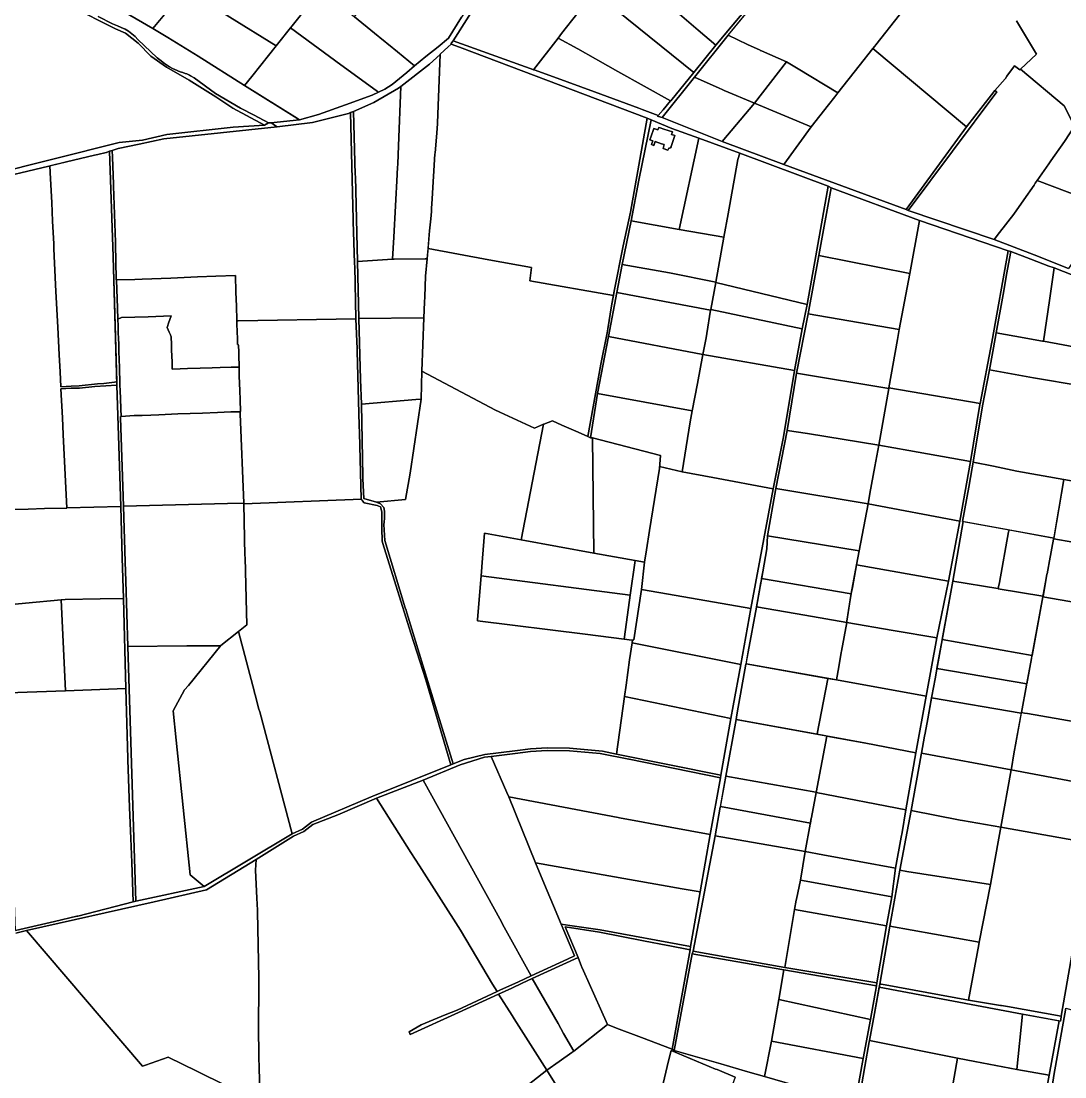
# Model space of a CAD drawing. Header units: metres. Extents: x 3 to 1005126, y 39 to 4383651.
# Drawn here: x 485917 to 487111, y 4371396 to 4372603 of the extents above; entities that cross this region are included whole.
import ezdxf

# ---------------------------------------------------------------- set-up
doc = ezdxf.new("R2010")
doc.units = ezdxf.units.M
doc.header["$MEASUREMENT"] = 0
doc.layers.add('TM_Llucmajor', color=7, linetype='Continuous')

msp = doc.modelspace()

# ---------------------------------------------------------------- linework, layer by layer
at = {"layer": 'TM_Llucmajor', "linetype": 'Continuous', "flags": 128}
for points in [[(486068, 4372594.2), (485972.7, 4372649.7), (486060.9, 4372754.1), (486130.1, 4372836.1), (486144.6, 4372854.9), (486191.4, 4372817.2), (486194, 4372815.1), (486228.3, 4372787.5), (486196.6, 4372748.1), (486191.9, 4372742.3), (486165.1, 4372709.9), (486147.9, 4372689.3), (486145.8, 4372686.8), (486125, 4372662.9), (486122.9, 4372660.3), (486068, 4372594.2)], [(486631.5, 4372711.6), (486637.4, 4372718.5), (486659.3, 4372701.1), (486752.5, 4372623.9), (486747.7, 4372617.9), (486711.9, 4372575), (486691.8, 4372592.2), (486651.7, 4372626.7), (486599.5, 4372671.6), (486628.8, 4372708.5), (486630.2, 4372710.2), (486631.5, 4372711.6)], [(486125, 4372662.9), (486145.8, 4372686.8), (486205.5, 4372648.1), (486222.2, 4372637.3), (486246.9, 4372621.4), (486227.4, 4372597), (486225.5, 4372594.7), (486209.2, 4372574.2), (486156.1, 4372607.2), (486147.8, 4372612.4), (486106, 4372639.9), (486122.9, 4372660.3), (486125, 4372662.9)], [(486432, 4372625.3), (486432.7, 4372624.6), (486431.4, 4372622.6), (486421.2, 4372607.2), (486406.1, 4372583.1), (486394.4, 4372573.3), (486380.4, 4372562), (486367.4, 4372551.6), (486347.7, 4372567.6), (486337.5, 4372575.9), (486336.2, 4372577), (486336.1, 4372577.1), (486333.3, 4372579.3), (486332, 4372580.4), (486321.6, 4372588.9), (486298.6, 4372607.5), (486314.6, 4372629.4), (486321.8, 4372639.1), (486356.6, 4372686.6), (486399.8, 4372651.5), (486401.6, 4372650), (486432, 4372625.3)], [(486651.6, 4372501.3), (486660.2, 4372511.5), (486660.6, 4372511.3), (486686.7, 4372543.7), (486711.9, 4372575), (486723.5, 4372588.9), (486747.7, 4372617.9), (486757.9, 4372630.5), (486792, 4372672.5), (486806.3, 4372689.5), (486809.7, 4372688.1), (486726.2, 4372586.8), (486726, 4372586.6), (486687.6, 4372538.4), (486650.8, 4372492.2), (486646.4, 4372493.5), (486645.4, 4372493.8), (486646, 4372494.5), (486651.6, 4372501.3)], [(486748.4, 4372576), (486726, 4372586.6), (486809.7, 4372688.1), (486832.7, 4372674.6), (486835, 4372673.3), (486865.5, 4372655.6), (486872.2, 4372651.7), (486925.9, 4372620.7), (486929.3, 4372618.8), (486922, 4372609.6), (486895, 4372575.5), (486893.9, 4372574), (486891.8, 4372571.4), (486876.1, 4372551.5), (486851.7, 4372520.6), (486806.2, 4372547.9), (486792.8, 4372555.9), (486764.1, 4372568.5), (486762.8, 4372569.1), (486762.6, 4372569.2), (486748.4, 4372576)], [(486686.7, 4372543.7), (486572.7, 4372636.1), (486599.5, 4372671.6), (486651.7, 4372626.7), (486691.8, 4372592.2), (486711.9, 4372575), (486686.7, 4372543.7)], [(486156.1, 4372607.2), (486209.2, 4372574.2), (486181.1, 4372539.1), (486173, 4372529), (486119.9, 4372562.3), (486085, 4372583.8), (486068, 4372594.2), (486106, 4372639.9), (486147.8, 4372612.4), (486156.1, 4372607.2)], [(486341.8, 4372530.2), (486333.3, 4372524.6), (486326.2, 4372521.3), (486325, 4372522.1), (486323.3, 4372523.4), (486283.2, 4372552.7), (486225.5, 4372594.7), (486227.4, 4372597), (486246.9, 4372621.4), (486260.4, 4372638.4), (486298.6, 4372607.5), (486321.6, 4372588.9), (486332, 4372580.4), (486333.3, 4372579.3), (486336.1, 4372577.1), (486336.2, 4372577), (486337.5, 4372575.9), (486347.7, 4372567.6), (486367.4, 4372551.6), (486358.6, 4372543.9), (486341.8, 4372530.2)], [(486660.2, 4372511.5), (486599.9, 4372545.1), (486577.2, 4372557.8), (486574.2, 4372559.5), (486554, 4372570.7), (486531.5, 4372583.2), (486535.6, 4372588.5), (486572.7, 4372636.1), (486686.7, 4372543.7), (486660.6, 4372511.3), (486660.2, 4372511.5)], [(486323.3, 4372523.4), (486325, 4372522.1), (486326.2, 4372521.3), (486318.8, 4372517.8), (486288.3, 4372507), (486257.3, 4372495.8), (486235.6, 4372489.8), (486233.4, 4372491.2), (486173, 4372529), (486181.1, 4372539.1), (486225.5, 4372594.7), (486283.2, 4372552.7), (486323.3, 4372523.4)], [(486499.4, 4372305.6), (486501.2, 4372320.7), (486452.2, 4372329.8), (486382.8, 4372342.5), (486384.6, 4372362.6), (486385.9, 4372376.6), (486386.6, 4372384.8), (486386.8, 4372388.5), (486387.5, 4372399.4), (486390.7, 4372450.7), (486390.8, 4372451.7), (486392.9, 4372475), (486393.8, 4372485.3), (486393.8, 4372486.2), (486396.5, 4372564.5), (486396.5, 4372564.8), (486405.9, 4372573.1), (486409.2, 4372576.2), (486418.6, 4372572.6), (486633.6, 4372491.5), (486614.5, 4372384.1), (486605.9, 4372345.7), (486595.9, 4372293.9), (486595, 4372288.9), (486499.4, 4372305.6)], [(486504.1, 4372546.8), (486503.5, 4372547), (486531.5, 4372583.2), (486531.5, 4372583.2), (486554, 4372570.7), (486574.2, 4372559.5), (486577.2, 4372557.8), (486599.9, 4372545.1), (486660.2, 4372511.5), (486651.6, 4372501.3), (486646, 4372494.5), (486627.6, 4372501.6), (486623.9, 4372503), (486602.2, 4372511.1), (486573.3, 4372521.6), (486542.1, 4372533.1), (486522.3, 4372540.2), (486504.1, 4372546.8)], [(486709.1, 4372528.8), (486687.6, 4372538.4), (486726, 4372586.6), (486748.4, 4372576), (486762.6, 4372569.2), (486762.8, 4372569.1), (486764.1, 4372568.5), (486792.8, 4372555.9), (486756.1, 4372508.8), (486721.6, 4372523.3), (486720, 4372524), (486715.2, 4372526.1), (486709.1, 4372528.8)], [(486342.3, 4372330.2), (486343.6, 4372355.7), (486347.5, 4372427.2), (486348, 4372436.1), (486348.1, 4372438.3), (486348.1, 4372439.3), (486348.9, 4372459.8), (486351.6, 4372527.8), (486384.5, 4372553.4), (486396.5, 4372564.5), (486393.8, 4372486.2), (486393.8, 4372485.3), (486392.9, 4372475), (486390.8, 4372451.7), (486390.7, 4372450.7), (486387.5, 4372399.4), (486386.8, 4372388.5), (486386.6, 4372384.8), (486385.9, 4372376.6), (486384.6, 4372362.6), (486381.8, 4372330.8), (486379.4, 4372330.8), (486344, 4372330.2), (486342.3, 4372330.2)], [(486929.7, 4372387.2), (486790, 4372438.7), (486821, 4372481.5), (486840.8, 4372506.7), (486848.2, 4372516.1), (486851.7, 4372520.6), (486876.1, 4372551.5), (486891.8, 4372571.4), (486998.7, 4372481.5), (486929.7, 4372387.2)], [(486821, 4372481.5), (486756.1, 4372508.8), (486792.8, 4372555.9), (486806.2, 4372547.9), (486851.7, 4372520.6), (486848.2, 4372516.1), (486840.8, 4372506.7), (486821, 4372481.5)], [(487030.3, 4372352.9), (486932, 4372385.9), (487033.5, 4372521.6), (487031.2, 4372523.4), (487042.9, 4372536.7), (487043.2, 4372537.1), (487045, 4372539.5), (487053.8, 4372551.4), (487059.9, 4372547), (487060.6, 4372547.6), (487110.4, 4372505.7), (487122.5, 4372482.6), (487110.7, 4372465.1), (487095.3, 4372442.9), (487093.8, 4372440.6), (487092.9, 4372439.3), (487079.6, 4372420.2), (487077.5, 4372417.2), (487076.1, 4372415.1), (487064.3, 4372398.3), (487052.9, 4372381.9), (487036.4, 4372360.7), (487030.3, 4372352.9)], [(486299.6, 4372427), (486297.4, 4372499.4), (486320.8, 4372509.4), (486349.1, 4372525.9), (486351.6, 4372527.8), (486348.9, 4372459.8), (486348.1, 4372439.3), (486348.1, 4372438.3), (486348, 4372436.1), (486347.5, 4372427.2), (486343.6, 4372355.7), (486342.3, 4372330.2), (486302, 4372327.8), (486299.7, 4372425), (486299.6, 4372427)], [(486719.1, 4372464.9), (486650.8, 4372492.2), (486687.6, 4372538.4), (486709.1, 4372528.8), (486715.2, 4372526.1), (486720, 4372524), (486721.6, 4372523.3), (486756.1, 4372508.8), (486719.1, 4372464.9)], [(486932, 4372385.9), (486929.7, 4372387.2), (486998.7, 4372481.5), (487027.5, 4372518.2), (487031.2, 4372523.4), (487033.5, 4372521.6), (486932, 4372385.9)], [(486790, 4372438.7), (486719.1, 4372464.9), (486756.1, 4372508.8), (486821, 4372481.5), (486790, 4372438.7)], [(486165.6, 4372259.8), (486164, 4372259.8), (486164, 4372260.7), (486163.5, 4372276.7), (486163, 4372292.5), (486162.4, 4372311.7), (486140.1, 4372310.9), (486119, 4372310.1), (486088.7, 4372308.8), (486055.9, 4372307.4), (486047.2, 4372307.1), (486026.4, 4372306.7), (486026.2, 4372306.7), (486026.1, 4372307.6), (486025.2, 4372347.6), (486025.2, 4372349.7), (486023, 4372413.9), (486022.9, 4372416.2), (486021.8, 4372447), (486021.6, 4372454.7), (486028.2, 4372456.9), (486052.4, 4372462), (486080.6, 4372467.8), (486210.1, 4372481.5), (486210.2, 4372481.5), (486250.7, 4372486.7), (486250.8, 4372486.7), (486291.7, 4372497), (486294.2, 4372498), (486297.2, 4372375.6), (486297.3, 4372373.4), (486298.8, 4372325.8), (486298.8, 4372324.6), (486298.9, 4372322.5), (486300.3, 4372262.3), (486165.6, 4372259.8)], [(486297.2, 4372375.6), (486294.2, 4372498), (486297.4, 4372499.4), (486299.6, 4372427), (486299.7, 4372425), (486302, 4372327.8), (486303.7, 4372262.5), (486305.5, 4372192.7), (486306.6, 4372164.5), (486308.2, 4372081.8), (486308.2, 4372079.4), (486309.2, 4372056.8), (486323.9, 4372052.4), (486328.6, 4372050.6), (486332.1, 4372046.5), (486333, 4372042.3), (486332.9, 4372034.3), (486332.6, 4372029.7), (486332.4, 4372027.1), (486333.2, 4372008.6), (486356.8, 4371931.9), (486357.6, 4371929.2), (486358.6, 4371926), (486391.1, 4371820.1), (486411.6, 4371753.5), (486408.8, 4371752.4), (486380.1, 4371849.5), (486363.3, 4371902.9), (486331.2, 4372005.3), (486330.4, 4372007.9), (486329.9, 4372022.8), (486330, 4372034.7), (486329.8, 4372041.6), (486328.4, 4372047.3), (486324.7, 4372048.6), (486309.9, 4372052), (486307.6, 4372054.3), (486306.5, 4372056), (486306.3, 4372056.5), (486304.3, 4372131.7), (486304, 4372140.1), (486301.7, 4372225.2), (486301.6, 4372227.7), (486300.3, 4372262.3), (486298.9, 4372322.5), (486298.8, 4372324.6), (486298.8, 4372325.8), (486297.3, 4372373.4), (486297.2, 4372375.6)], [(486568.7, 4372126.2), (486565.5, 4372127.5), (486580.6, 4372210.2), (486587.7, 4372246.3), (486588.3, 4372250.6), (486592.7, 4372277.1), (486595.9, 4372293.9), (486605.9, 4372345.7), (486614.5, 4372384.1), (486633.6, 4372491.5), (486638.1, 4372489.8), (486623.8, 4372420.7), (486615.1, 4372374.2), (486605, 4372324.4), (486598.6, 4372292.4), (486589.3, 4372242.1), (486576.6, 4372176.7), (486568.7, 4372126.2)], [(486669.9, 4372364.3), (486615.1, 4372374.2), (486623.8, 4372420.7), (486638.1, 4372489.8), (486661.6, 4372479.8), (486692.5, 4372468.7), (486669.9, 4372364.3)], [(486642.7, 4372464.8), (486641.1, 4372460.4), (486638.3, 4372461.4), (486639.8, 4372465.8), (486636.5, 4372467), (486637.5, 4372469.8), (486641, 4372479.9), (486645.8, 4372478.3), (486646.8, 4372481.1), (486648.5, 4372480.5), (486652.6, 4372479.1), (486662.3, 4372475.8), (486661.3, 4372472.9), (486665.1, 4372471.6), (486660.8, 4372459.2), (486660.8, 4372458.7), (486660.1, 4372457.7), (486658.9, 4372457.2), (486658.1, 4372457.3), (486657.2, 4372454.9), (486651.6, 4372456.8), (486653.1, 4372461.3), (486650, 4372462.3), (486642.7, 4372464.8)], [(486637.5, 4372469.8), (486636.5, 4372467), (486639.8, 4372465.8), (486638.3, 4372461.4), (486641.1, 4372460.4), (486642.7, 4372464.8), (486650, 4372462.3), (486653.1, 4372461.3), (486651.6, 4372456.8), (486657.2, 4372454.9), (486658.1, 4372457.3), (486658.9, 4372457.2), (486660.1, 4372457.7), (486660.8, 4372458.7), (486660.8, 4372459.2), (486665.1, 4372471.6), (486661.3, 4372472.9), (486662.3, 4372475.8), (486652.6, 4372479.1), (486648.5, 4372480.5), (486646.8, 4372481.1), (486645.8, 4372478.3), (486641, 4372479.9), (486637.5, 4372469.8)], [(487162.4, 4372389.1), (487079.6, 4372420.2), (487092.9, 4372439.3), (487093.8, 4372440.6), (487095.3, 4372442.9), (487110.7, 4372465.1), (487122.5, 4372482.6), (487122.8, 4372482), (487132.8, 4372465.9), (487217.6, 4372469.9), (487171.9, 4372403), (487162.4, 4372389.1)], [(486721.3, 4372355.5), (486669.9, 4372364.3), (486692.5, 4372468.7), (486739.3, 4372451.7), (486737.2, 4372444.2), (486726.1, 4372382.1), (486721.3, 4372355.5)], [(486031.1, 4372149), (486034.3, 4372047.9), (486036.2, 4371984.5), (486036.9, 4371962.1), (486039.2, 4371887.5), (486048.6, 4371596.3), (486045.6, 4371595.6), (486043.8, 4371640.5), (486042.8, 4371668.2), (486041.4, 4371703.6), (486039.2, 4371758.1), (486039.2, 4371759.6), (486037.1, 4371839.5), (486034.4, 4371942.6), (486033, 4371988.9), (486031.2, 4372047.8), (486026.7, 4372186.5), (486022.6, 4372333.1), (486022.6, 4372333.5), (486018.5, 4372453.7), (486021.6, 4372454.7), (486021.8, 4372447), (486022.9, 4372416.2), (486023, 4372413.9), (486025.2, 4372349.7), (486025.2, 4372347.6), (486026.1, 4372307.6), (486026.2, 4372306.7), (486026.4, 4372306.7), (486027.5, 4372274.2), (486027.9, 4372261.9), (486027.9, 4372261.6), (486028.2, 4372254.7), (486028.4, 4372246.7), (486028.7, 4372239.8), (486028.9, 4372233.1), (486029, 4372227.6), (486029.1, 4372226.5), (486029.5, 4372214), (486029.7, 4372208), (486030, 4372199.2), (486030.1, 4372195.1), (486030.4, 4372186.6), (486030.6, 4372179.7), (486031, 4372171), (486031.5, 4372159.4), (486031.7, 4372150.7), (486031.1, 4372150.7), (486031.1, 4372149)], [(485954.8, 4372342.2), (485954.7, 4372345.7), (485954.9, 4372348.1), (485953.3, 4372373.7), (485952.3, 4372395.2), (485950.9, 4372422.2), (485950.1, 4372437.2), (485969.2, 4372441.7), (486001.1, 4372449.2), (486005.1, 4372450.2), (486014.5, 4372452.4), (486014.8, 4372452.4), (486018.5, 4372453.7), (486022.6, 4372333.5), (486022.6, 4372333.1), (486026.6, 4372190.2), (486026.4, 4372190.2), (486025.7, 4372190.1), (486024.1, 4372189.9), (486012.1, 4372188.4), (486004.5, 4372187.7), (485983.8, 4372185.4), (485974.6, 4372185.3), (485962.7, 4372184.5), (485961.8, 4372201.4), (485960.7, 4372221), (485959.2, 4372252.7), (485957.1, 4372293.3), (485955.6, 4372325.9), (485954.8, 4372342.2)], [(486816.5, 4372278.4), (486712, 4372303.6), (486712.1, 4372304.2), (486721.3, 4372355.5), (486726.1, 4372382.1), (486737.2, 4372444.2), (486739.3, 4372451.7), (486840.5, 4372413.8), (486826.6, 4372334.1), (486816.5, 4372278.4)], [(487076.2, 4372335.3), (487030.3, 4372352.9), (487036.4, 4372360.7), (487052.9, 4372381.9), (487064.3, 4372398.3), (487076.1, 4372415.1), (487077.5, 4372417.2), (487079.6, 4372420.2), (487162.4, 4372389.1), (487159.2, 4372384.5), (487115.3, 4372319.9), (487076.2, 4372335.3)], [(486711.1, 4371671), (486686, 4371539.2), (486684.8, 4371536.3), (486664.3, 4371425.8), (486662.1, 4371427.3), (486682.5, 4371540.9), (486682.9, 4371544.7), (486686.3, 4371563.9), (486694, 4371606.9), (486705.7, 4371672.6), (486717.2, 4371737.6), (486717.7, 4371740.5), (486729.2, 4371805.3), (486731.9, 4371819.8), (486740.5, 4371867.1), (486752.2, 4371930.9), (486777.6, 4372067.8), (486789.4, 4372127.1), (486802.1, 4372203.1), (486810.9, 4372250.8), (486816.5, 4372278.4), (486826.6, 4372334.1), (486840.5, 4372413.8), (486843.8, 4372412), (486829.8, 4372334.4), (486817.6, 4372268), (486804.4, 4372200.2), (486793.8, 4372134.6), (486780.7, 4372068.3), (486771.2, 4372014.2), (486770.4, 4371999.1), (486764.1, 4371964.3), (486762.6, 4371956.1), (486758.4, 4371932.7), (486749.1, 4371881.5), (486746.5, 4371867.3), (486736.5, 4371811.9), (486735.6, 4371806.9), (486735.1, 4371804.1), (486723.4, 4371739.5), (486717, 4371703.8), (486711.1, 4371671)], [(486934, 4372314), (486829.8, 4372334.4), (486843.8, 4372412), (486944.9, 4372374.6), (486934, 4372314)], [(486659.2, 4372314.6), (486605, 4372324.4), (486615.1, 4372374.2), (486669.9, 4372364.3), (486721.3, 4372355.5), (486712.1, 4372304.2), (486659.2, 4372314.6)], [(487014.3, 4372165.2), (486910.1, 4372183.4), (486919.9, 4372238.7), (486921.8, 4372249.9), (486934, 4372314), (486944.9, 4372374.6), (487046.4, 4372340.1), (487027.8, 4372235.6), (487014.3, 4372165.2)], [(486595, 4372288.9), (486592.7, 4372277.1), (486588.3, 4372250.6), (486587.7, 4372246.3), (486580.6, 4372210.2), (486565.5, 4372127.5), (486554.4, 4372132.5), (486535.9, 4372140.7), (486525.3, 4372145.4), (486515.4, 4372141.8), (486515, 4372141.6), (486504.4, 4372137.1), (486464.9, 4372155.3), (486464.1, 4372155.7), (486459.9, 4372157.9), (486375.6, 4372202.2), (486378.1, 4372263.5), (486378.8, 4372281.1), (486379, 4372287.4), (486379.9, 4372310.9), (486381.8, 4372330.8), (486382.8, 4372342.5), (486452.2, 4372329.8), (486501.2, 4372320.7), (486499.4, 4372305.6), (486595, 4372288.9)], [(486921.8, 4372249.9), (486817.6, 4372268), (486829.8, 4372334.4), (486934, 4372314), (486921.8, 4372249.9)], [(487053.9, 4372242.5), (487032.9, 4372246.3), (487040.9, 4372290), (487044.6, 4372312.3), (487044.7, 4372312.9), (487049.3, 4372339.3), (487072.5, 4372330.4), (487092.8, 4372322.5), (487097.8, 4372320.8), (487099.1, 4372320.3), (487093.9, 4372283.2), (487086.7, 4372236.5), (487085.6, 4372236.7), (487053.9, 4372242.5)], [(486303.7, 4372262.5), (486302, 4372327.8), (486342.3, 4372330.2), (486344, 4372330.2), (486379.4, 4372330.8), (486381.8, 4372330.8), (486379.9, 4372310.9), (486379, 4372287.4), (486378.8, 4372281.1), (486378.1, 4372263.5), (486303.7, 4372262.5)], [(486706.1, 4372272.2), (486598.6, 4372292.4), (486605, 4372324.4), (486659.2, 4372314.6), (486712.1, 4372304.2), (486712, 4372303.6), (486706.3, 4372272.9), (486706.1, 4372272.2)], [(486165.8, 4372232.1), (486166.2, 4372224), (486166.3, 4372217.5), (486166.6, 4372210.2), (486166.7, 4372207.2), (486166, 4372207.1), (486157.5, 4372206.9), (486145.1, 4372206.5), (486136, 4372206.2), (486122.2, 4372205.7), (486107.8, 4372205.3), (486099.1, 4372204.9), (486090.2, 4372204.7), (486089.9, 4372213.1), (486089.5, 4372226.3), (486089.3, 4372231.5), (486089.2, 4372234.1), (486089, 4372240.3), (486088.9, 4372241.9), (486088.7, 4372242.4), (486088.1, 4372244), (486086.8, 4372246.9), (486084.2, 4372252.2), (486084.7, 4372253.5), (486086, 4372257.4), (486088.9, 4372265.6), (486062.8, 4372264.6), (486047.5, 4372264), (486032.1, 4372263.6), (486027.9, 4372261.9), (486027.5, 4372274.2), (486026.4, 4372306.7), (486047.2, 4372307.1), (486055.9, 4372307.4), (486088.7, 4372308.8), (486119, 4372310.1), (486140.1, 4372310.9), (486162.4, 4372311.7), (486163, 4372292.5), (486163.5, 4372276.7), (486164, 4372260.7), (486164.1, 4372255.8), (486164.4, 4372247.9), (486164.7, 4372239.1), (486164.8, 4372232.7), (486165.7, 4372232.8), (486165.8, 4372232.1)], [(487138, 4372227.2), (487086.7, 4372236.5), (487093.9, 4372283.2), (487099.1, 4372320.3), (487150.6, 4372300.3), (487148.5, 4372287.7), (487146, 4372274.1), (487138, 4372227.2)], [(486810.9, 4372250.8), (486706.3, 4372272.9), (486712, 4372303.6), (486816.5, 4372278.4), (486810.9, 4372250.8)], [(486697.2, 4372221.3), (486589.3, 4372242.1), (486598.6, 4372292.4), (486706.1, 4372272.2), (486701.6, 4372245.4), (486700.8, 4372240.3), (486697.2, 4372221.3)], [(486166, 4372207.1), (486166.7, 4372207.2), (486166.9, 4372197.1), (486167.2, 4372188.2), (486167.5, 4372180.3), (486167.8, 4372169.4), (486168.2, 4372156.2), (486167.9, 4372156.1), (486167.1, 4372156), (486157.1, 4372155.8), (486141.8, 4372155.2), (486124.8, 4372154.5), (486096.5, 4372153.4), (486075, 4372152.5), (486065.7, 4372152.1), (486055.6, 4372151.7), (486046.7, 4372151.5), (486031.7, 4372150.7), (486031.5, 4372159.4), (486031, 4372171), (486030.6, 4372179.7), (486030.4, 4372186.6), (486030.1, 4372195.1), (486030, 4372199.2), (486029.7, 4372208), (486029.5, 4372214), (486029.1, 4372226.5), (486029, 4372227.6), (486028.9, 4372233.1), (486028.7, 4372239.8), (486028.4, 4372246.7), (486028.2, 4372254.7), (486027.9, 4372261.6), (486027.9, 4372261.9), (486032.1, 4372263.6), (486047.5, 4372264), (486062.8, 4372264.6), (486088.9, 4372265.6), (486086, 4372257.4), (486084.7, 4372253.5), (486084.2, 4372252.2), (486086.8, 4372246.9), (486088.1, 4372244), (486088.7, 4372242.4), (486088.9, 4372241.9), (486089, 4372240.3), (486089.2, 4372234.1), (486089.3, 4372231.5), (486089.5, 4372226.3), (486089.9, 4372213.1), (486090.2, 4372204.7), (486099.1, 4372204.9), (486107.8, 4372205.3), (486122.2, 4372205.7), (486136, 4372206.2), (486145.1, 4372206.5), (486157.5, 4372206.9), (486166, 4372207.1)], [(486165.8, 4372232.1), (486165.7, 4372232.8), (486164.8, 4372232.7), (486164.7, 4372239.1), (486164.4, 4372247.9), (486164.1, 4372255.8), (486164, 4372259.8), (486165.6, 4372259.8), (486300.3, 4372262.3), (486301.6, 4372227.7), (486301.7, 4372225.2), (486304, 4372140.1), (486304.3, 4372131.7), (486306.3, 4372056.5), (486306.5, 4372056), (486172.1, 4372050.7), (486172.1, 4372051.4), (486168, 4372153.4), (486167.9, 4372156.1), (486168.2, 4372156.2), (486167.8, 4372169.4), (486167.5, 4372180.3), (486167.2, 4372188.2), (486166.9, 4372197.1), (486166.7, 4372207.2), (486166.6, 4372210.2), (486166.3, 4372217.5), (486166.2, 4372224), (486165.8, 4372232.1)], [(486305.5, 4372192.7), (486303.7, 4372262.5), (486378.1, 4372263.5), (486375.6, 4372202.2), (486375.1, 4372170.3), (486368.8, 4372169.8), (486306.6, 4372164.5), (486305.5, 4372192.7)], [(486802.1, 4372203.1), (486697.2, 4372221.3), (486700.8, 4372240.3), (486701.6, 4372245.4), (486706.1, 4372272.2), (486706.3, 4372272.9), (486810.9, 4372250.8), (486802.1, 4372203.1)], [(486910, 4372182.6), (486804.4, 4372200.2), (486817.6, 4372268), (486921.8, 4372249.9), (486919.9, 4372238.7), (486910.1, 4372183.4), (486910, 4372182.6)], [(486685.1, 4372157), (486576.6, 4372176.7), (486589.3, 4372242.1), (486697.2, 4372221.3), (486691, 4372188.3), (486685.1, 4372157)], [(487075.6, 4372194.8), (487025.2, 4372203.7), (487029.8, 4372228.9), (487032.9, 4372246.3), (487053.9, 4372242.5), (487085.6, 4372236.7), (487086.7, 4372236.5), (487138, 4372227.2), (487134.9, 4372209.7), (487130.1, 4372185.6), (487075.6, 4372194.8)], [(486708.7, 4372080.8), (486673.4, 4372087.4), (486682.8, 4372144.4), (486685.1, 4372157), (486691, 4372188.3), (486697.2, 4372221.3), (486802.1, 4372203.1), (486789.4, 4372127.1), (486777.6, 4372067.8), (486708.7, 4372080.8)], [(486615.9, 4371894.9), (486616.7, 4371894.9), (486616.3, 4371892.2), (486616.2, 4371891.6), (486613.3, 4371872.3), (486609.3, 4371843.4), (486607.5, 4371830.3), (486598.3, 4371764.6), (486582.2, 4371768), (486544.6, 4371771.3), (486519, 4371771.8), (486499.9, 4371770.6), (486482, 4371768.3), (486447.6, 4371764), (486424, 4371758.3), (486411.6, 4371753.5), (486391.1, 4371820.1), (486358.6, 4371926), (486357.6, 4371929.2), (486356.8, 4371931.9), (486333.2, 4372008.6), (486332.4, 4372027.1), (486332.6, 4372029.7), (486332.9, 4372034.3), (486333, 4372042.3), (486332.1, 4372046.5), (486328.6, 4372050.6), (486323.9, 4372052.4), (486357.1, 4372055.6), (486362.5, 4372085.8), (486375.1, 4372170.3), (486375.6, 4372202.2), (486459.9, 4372157.9), (486464.1, 4372155.7), (486464.9, 4372155.3), (486504.4, 4372137.1), (486515, 4372141.6), (486489.2, 4372009.4), (486447.5, 4372017.2), (486445.2, 4371988.5), (486443.5, 4371968.2), (486439.5, 4371918.6), (486439.4, 4371917), (486562.6, 4371901.5), (486607, 4371896), (486615.9, 4371894.9)], [(487017, 4372162.7), (487025.2, 4372203.7), (487075.6, 4372194.8), (487130.1, 4372185.6), (487123.7, 4372145.5), (487159.1, 4372138.4), (487226.6, 4372124.9), (487227.4, 4372124.7), (487226.5, 4372120), (487215.5, 4372059.6), (487181.4, 4372065.7), (487148.6, 4372071.5), (487110.3, 4372078.3), (487056.4, 4372088.2), (487035.1, 4372092.6), (487029.6, 4372093.7), (487006.5, 4372098.3), (487017, 4372162.7)], [(486816.8, 4372130.9), (486793.8, 4372134.6), (486804.4, 4372200.2), (486910, 4372182.6), (486898.5, 4372117.9), (486816.8, 4372130.9)], [(485969.7, 4372046.2), (485967.8, 4372083.9), (485965.5, 4372130), (485964.5, 4372149.1), (485962.8, 4372182.1), (485974.7, 4372182.9), (485984, 4372183), (486001.8, 4372185), (486026.7, 4372186.5), (486031.2, 4372047.8), (485969.7, 4372046.2)], [(486932.8, 4372111.7), (486898.5, 4372117.9), (486910, 4372182.6), (486910.1, 4372183.4), (487014.3, 4372165.2), (487014.1, 4372164.2), (487003.4, 4372098.9), (486932.8, 4372111.7)], [(486308.2, 4372081.8), (486306.6, 4372164.5), (486368.8, 4372169.8), (486375.1, 4372170.3), (486362.5, 4372085.8), (486357.1, 4372055.6), (486323.9, 4372052.4), (486309.2, 4372056.8), (486308.2, 4372079.4), (486308.2, 4372081.8)], [(486570.8, 4372126.1), (486568.7, 4372126.2), (486576.6, 4372176.7), (486685.1, 4372157), (486682.8, 4372144.4), (486673.4, 4372087.4), (486647.7, 4372093.2), (486647.4, 4372091.1), (486648.9, 4372106), (486570.8, 4372126.1)], [(486168, 4372153.4), (486172.1, 4372051.4), (486153.3, 4372050.9), (486034.3, 4372047.9), (486031.1, 4372149), (486031.1, 4372150.7), (486031.7, 4372150.7), (486046.7, 4372151.5), (486055.6, 4372151.7), (486065.7, 4372152.1), (486075, 4372152.5), (486096.5, 4372153.4), (486124.8, 4372154.5), (486141.8, 4372155.2), (486157.1, 4372155.8), (486167.1, 4372156), (486167.9, 4372156.1), (486168, 4372153.4)], [(486572.4, 4371994.4), (486489.2, 4372009.4), (486515, 4372141.6), (486515.4, 4372141.8), (486525.3, 4372145.4), (486535.9, 4372140.7), (486554.4, 4372132.5), (486565.5, 4372127.5), (486568.7, 4372126.2), (486570.8, 4372126.1), (486572.4, 4371994.4)], [(486886.1, 4372050.7), (486780.7, 4372068.3), (486793.8, 4372134.6), (486816.8, 4372130.9), (486898.5, 4372117.9), (486893.9, 4372093.2), (486888.2, 4372062.5), (486886.1, 4372050.7)], [(486570.8, 4372126.1), (486648.9, 4372106), (486647.4, 4372091.1), (486636.1, 4372020.2), (486632.6, 4371998), (486630.4, 4371984), (486619.9, 4371985.9), (486572.4, 4371994.4), (486570.8, 4372126.1)], [(486991.3, 4372031), (486886.1, 4372050.7), (486888.2, 4372062.5), (486893.9, 4372093.2), (486898.5, 4372117.9), (486932.8, 4372111.7), (487003.4, 4372098.9), (486991.3, 4372031)], [(486630.4, 4371984), (486632.6, 4371998), (486636.1, 4372020.2), (486647.4, 4372091.1), (486647.7, 4372093.2), (486673.4, 4372087.4), (486708.7, 4372080.8), (486777.6, 4372067.8), (486752.2, 4371930.9), (486666.5, 4371945.9), (486627, 4371952.7), (486630.4, 4371984)], [(487098.7, 4372011.6), (486994.2, 4372030.5), (487001.4, 4372069.8), (487001.5, 4372069.9), (487005.4, 4372092), (487006.5, 4372098.3), (487029.6, 4372093.7), (487035.1, 4372092.6), (487056.4, 4372088.2), (487110.3, 4372078.3), (487098.7, 4372011.6)], [(487142.1, 4372003.1), (487098.6, 4372010.8), (487110.3, 4372078.3), (487148.6, 4372071.5), (487181.4, 4372065.7), (487215.5, 4372059.6), (487214.4, 4372053.1), (487203.9, 4371992.1), (487142.1, 4372003.1)], [(486876, 4371996.9), (486771.2, 4372014.2), (486780.7, 4372068.3), (486886.1, 4372050.7), (486876, 4371996.9)], [(485969.7, 4372046.2), (486031.2, 4372047.8), (486033, 4371988.9), (486034.4, 4371942.6), (486007.9, 4371942.1), (485967.8, 4371941.3), (485963.1, 4371940.9), (485922.3, 4371937), (485898.6, 4371934.8), (485897.9, 4371952.5), (485895, 4372040.7), (485894.9, 4372044.4), (485896, 4372044.4), (485896, 4372044.1), (485925.4, 4372044.6), (485944.1, 4372045.2), (485969.7, 4372045.9), (485969.7, 4372046.2)], [(486036.2, 4371984.5), (486034.3, 4372047.9), (486153.3, 4372050.9), (486172.1, 4372051.4), (486172.1, 4372050.7), (486173.4, 4371991.7), (486173.5, 4371989.5), (486175.1, 4371926.8), (486175.5, 4371912.9), (486175.5, 4371912.5), (486165.8, 4371904.8), (486145.7, 4371888.8), (486145.3, 4371888.5), (486111.6, 4371888.2), (486107, 4371888.2), (486039.2, 4371887.5), (486036.9, 4371962.1), (486036.2, 4371984.5)], [(486184.2, 4371835.3), (486165.8, 4371904.8), (486175.5, 4371912.5), (486175.5, 4371912.9), (486175.1, 4371926.8), (486173.5, 4371989.5), (486173.4, 4371991.7), (486172.1, 4372050.7), (486306.5, 4372056), (486307.6, 4372054.3), (486309.9, 4372052), (486324.7, 4372048.6), (486328.4, 4372047.3), (486329.8, 4372041.6), (486330, 4372034.7), (486329.9, 4372022.8), (486330.4, 4372007.9), (486331.2, 4372005.3), (486363.3, 4371902.9), (486380.1, 4371849.5), (486408.8, 4371752.4), (486319.5, 4371716.4), (486317.7, 4371715.7), (486249.5, 4371686.7), (486239.1, 4371678.7), (486227.3, 4371673.3), (486190.2, 4371812.9), (486189.4, 4371815.8), (486185, 4371832.4), (486184.4, 4371834.6), (486184.2, 4371835.3)], [(486978, 4371962.4), (486873, 4371980.9), (486876, 4371996.9), (486886.1, 4372050.7), (486991.3, 4372031), (486978, 4371962.4)], [(486994.9, 4372030.4), (487047.4, 4372020.9), (487047.1, 4372019.3), (487046.8, 4372018.6), (487036.4, 4371960.6), (487035.4, 4371955.6), (487035, 4371953.6), (487034.5, 4371953.7), (486983, 4371962.4), (486994.9, 4372030.4)], [(487086.2, 4371945.2), (487035, 4371953.6), (487035.4, 4371955.6), (487036.4, 4371960.6), (487046.8, 4372018.6), (487047.1, 4372019.3), (487047.4, 4372020.9), (487098.7, 4372011.6), (487098.6, 4372010.8), (487098.4, 4372010.1), (487093.7, 4371985.5), (487091.7, 4371974.7), (487090.9, 4371970.5), (487090.8, 4371970.2), (487089.9, 4371965.3), (487086.4, 4371945.2), (487086.2, 4371945.2)], [(486614.1, 4371946.2), (486443.5, 4371968.2), (486445.2, 4371988.5), (486447.5, 4372017.2), (486489.2, 4372009.4), (486572.4, 4371994.4), (486619.9, 4371985.9), (486614.1, 4371946.2)], [(486765.7, 4371972.8), (486770.4, 4371999.1), (486771.2, 4372014.2), (486876, 4371996.9), (486873, 4371980.9), (486868.2, 4371954.9), (486866.9, 4371948.2), (486866.8, 4371947.6), (486764.3, 4371965.3), (486765.7, 4371972.8)], [(487089.9, 4371965.3), (487090.8, 4371970.2), (487090.9, 4371970.5), (487091.7, 4371974.7), (487093.7, 4371985.5), (487098.4, 4372010.1), (487098.6, 4372010.8), (487142.1, 4372003.1), (487203.9, 4371992.1), (487191.7, 4371926.5), (487137.7, 4371935.2), (487136.7, 4371935.4), (487086.2, 4371944.5), (487089.9, 4371965.3)], [(486615.9, 4371894.9), (486607, 4371896), (486610.8, 4371923.6), (486614.1, 4371946.2), (486619.9, 4371985.9), (486630.4, 4371984), (486627, 4371952.7), (486618.3, 4371895), (486616.7, 4371894.9), (486615.9, 4371894.9)], [(486964.7, 4371897.4), (486914.9, 4371906), (486861.8, 4371915.1), (486862, 4371916.4), (486866.9, 4371948.2), (486873, 4371980.9), (486978, 4371962.4), (486964.7, 4371897.4)], [(486607, 4371896), (486562.6, 4371901.5), (486439.4, 4371917), (486439.5, 4371918.6), (486443.5, 4371968.2), (486614.1, 4371946.2), (486610.8, 4371923.6), (486607, 4371896)], [(486763.1, 4371958.8), (486764.1, 4371964.3), (486764.3, 4371965.3), (486866.8, 4371947.6), (486865.1, 4371936.3), (486862, 4371916.4), (486861.8, 4371915.1), (486814, 4371923.3), (486758.4, 4371932.8), (486762.6, 4371956.1), (486763.1, 4371958.8)], [(487086.2, 4371945.2), (487086.4, 4371945.2), (487086.2, 4371944.5), (487073.8, 4371877.4), (486971, 4371895.5), (486983, 4371962.4), (487034.5, 4371953.7), (487035, 4371953.6), (487086.2, 4371945.2)], [(486627, 4371952.7), (486666.5, 4371945.9), (486752.2, 4371930.9), (486740.5, 4371867.1), (486616.2, 4371891.6), (486616.3, 4371892.2), (486616.7, 4371894.9), (486618.3, 4371895), (486627, 4371952.7)], [(485900.8, 4371868.3), (485898.6, 4371934.8), (485922.3, 4371937), (485963.1, 4371940.9), (485968, 4371837), (485902.4, 4371834.5), (485902.2, 4371834.5), (485902.1, 4371837.8), (485902.1, 4371838.3), (485900.8, 4371868.3)], [(485968, 4371837), (485963.1, 4371940.9), (485967.8, 4371941.3), (486007.9, 4371942.1), (486034.4, 4371942.6), (486037.1, 4371839.5), (485968, 4371837)], [(487073.1, 4371873.8), (487086.2, 4371944.5), (487136.7, 4371935.4), (487137.7, 4371935.2), (487191.7, 4371926.5), (487178.3, 4371856.1), (487172.2, 4371823.9), (487172.2, 4371823.8), (487166.2, 4371793.4), (487148.4, 4371796.6), (487124, 4371801.1), (487123.2, 4371801.3), (487068.6, 4371810.9), (487065.1, 4371811.5), (487061.6, 4371812.1), (487067.4, 4371843.2), (487073.1, 4371873.8)], [(486758.4, 4371932.7), (486758.4, 4371932.8), (486814, 4371923.3), (486861.8, 4371915.1), (486855.8, 4371882.4), (486855.5, 4371880.7), (486852.7, 4371864.5), (486850.1, 4371849.3), (486746.6, 4371867.8), (486749.1, 4371881.5), (486758.4, 4371932.7)], [(486952.8, 4371830.9), (486850.1, 4371849.3), (486852.7, 4371864.5), (486855.5, 4371880.7), (486855.8, 4371882.4), (486861.8, 4371915.1), (486914.9, 4371906), (486964.7, 4371897.4), (486952.8, 4371830.9)], [(486094.7, 4371780.3), (486091.3, 4371814.1), (486104.3, 4371838.1), (486108.8, 4371842.8), (486145.7, 4371888.8), (486165.8, 4371904.8), (486184.2, 4371835.3), (486184.4, 4371834.6), (486185, 4371832.4), (486189.4, 4371815.8), (486190.2, 4371812.9), (486227.3, 4371673.3), (486126.7, 4371613.3), (486110.5, 4371626.6), (486094.7, 4371780.3)], [(486048.6, 4371596.3), (486039.2, 4371887.5), (486107, 4371888.2), (486111.6, 4371888.2), (486145.3, 4371888.5), (486145.7, 4371888.8), (486108.8, 4371842.8), (486104.3, 4371838.1), (486091.3, 4371814.1), (486094.7, 4371780.3), (486110.5, 4371626.6), (486126.7, 4371613.3), (486048.6, 4371596.3)], [(486729.2, 4371805.3), (486607.5, 4371830.3), (486609.3, 4371843.4), (486613.3, 4371872.3), (486616.2, 4371891.6), (486740.5, 4371867.1), (486731.9, 4371819.8), (486729.2, 4371805.3)], [(486970.9, 4371895), (486970.9, 4371895.3), (486971, 4371895.5), (487073.8, 4371877.4), (487073.7, 4371876.9), (487073.1, 4371873.8), (487067.7, 4371844.9), (486965, 4371862.3), (486970.9, 4371895)], [(486840.1, 4371850.7), (486828, 4371787.7), (486827.9, 4371787.2), (486735.1, 4371804.1), (486735.6, 4371806.9), (486736.5, 4371811.9), (486746.5, 4371867.3), (486746.6, 4371867.8), (486840.2, 4371851.1), (486840.1, 4371850.7)], [(487061.5, 4371811.3), (486958.8, 4371828.7), (486959.2, 4371830.7), (486962.8, 4371850.5), (486964.8, 4371861.5), (486965, 4371862.3), (487067.7, 4371844.9), (487067.6, 4371844.2), (487067.4, 4371843.2), (487061.6, 4371812.1), (487061.5, 4371811.3)], [(485904.7, 4371754.1), (485902.4, 4371834.5), (485968, 4371837), (486037.1, 4371839.5), (486039.2, 4371759.6), (486039.2, 4371758.1), (486041.4, 4371703.6), (486042.8, 4371668.2), (486043.8, 4371640.5), (486045.6, 4371595.6), (485982, 4371579.4), (485981, 4371579.1), (485955.5, 4371573.1), (485910.9, 4371562.7), (485909.3, 4371605.7), (485909, 4371614.2), (485908, 4371642.8), (485907.9, 4371643.2), (485907.8, 4371649.4), (485905.4, 4371729.7), (485904.7, 4371754.1)], [(486941, 4371766), (486883.7, 4371777.1), (486838, 4371785.4), (486827.9, 4371787.2), (486828, 4371787.7), (486840.1, 4371850.7), (486840.2, 4371851.1), (486850.1, 4371849.3), (486952.8, 4371830.9), (486941, 4371766)], [(486717.7, 4371740.5), (486598.3, 4371764.6), (486607.5, 4371830.3), (486729.2, 4371805.3), (486717.7, 4371740.5)], [(487061.5, 4371811.3), (487055.9, 4371781.5), (487055.6, 4371779.5), (487053.1, 4371764.9), (487050.1, 4371748.1), (487049.8, 4371746.5), (486947.3, 4371765.8), (486950.8, 4371784.9), (486951.4, 4371788.5), (486954.4, 4371804.7), (486958.8, 4371828.7), (487061.5, 4371811.3)], [(486838, 4371785.4), (486838.9, 4371785.2), (486826.8, 4371720.8), (486826.5, 4371720.9), (486723.4, 4371739.5), (486735.1, 4371804.1), (486838, 4371785.4)], [(487050.1, 4371748.1), (487053.1, 4371764.9), (487055.6, 4371779.5), (487055.9, 4371781.5), (487061.6, 4371812.1), (487065.1, 4371811.5), (487068.6, 4371810.9), (487123.2, 4371801.3), (487124, 4371801.1), (487148.4, 4371796.6), (487166.2, 4371793.4), (487160.5, 4371758.3), (487159.4, 4371751.8), (487155.6, 4371728.4), (487155.5, 4371727.7), (487155.3, 4371726.7), (487049.8, 4371746.5), (487050.1, 4371748.1)], [(486838.9, 4371785.2), (486883.7, 4371777.1), (486941, 4371766), (486929.3, 4371700.8), (486826.8, 4371720.8), (486838.9, 4371785.2)], [(486473, 4371720.7), (486455.1, 4371761.7), (486482.5, 4371765.3), (486500.1, 4371767.6), (486519.1, 4371768.8), (486544.5, 4371768.3), (486579.8, 4371765.2), (486581.7, 4371765), (486612.5, 4371758.6), (486612.8, 4371758.6), (486717.2, 4371737.6), (486705.7, 4371672.6), (486636.9, 4371685.3), (486628.9, 4371686.8), (486601.7, 4371691.8), (486600.2, 4371692.1), (486475.3, 4371715.7), (486473, 4371720.7)], [(486466.7, 4371572.7), (486377.2, 4371734.8), (486419.6, 4371752.4), (486447.3, 4371761), (486455.1, 4371761.7), (486473, 4371720.7), (486475.3, 4371715.7), (486505.7, 4371640.4), (486516.1, 4371615.5), (486529.2, 4371583.7), (486530, 4371581.9), (486534.9, 4371570.3), (486550.4, 4371533.8), (486542.5, 4371530.2), (486500.6, 4371510.9), (486470, 4371566.5), (486467.3, 4371571.5), (486466.7, 4371572.7)], [(486946.9, 4371763.6), (486947.3, 4371765.8), (487049.8, 4371746.5), (487038.1, 4371681), (486994.3, 4371688.7), (486991.4, 4371689.2), (486935.4, 4371700), (486946.9, 4371763.6)], [(487155.3, 4371726.7), (487150.3, 4371702.8), (487148.8, 4371695.7), (487142.9, 4371662.5), (487038.1, 4371681), (487049.8, 4371746.5), (487155.3, 4371726.7)], [(486363.3, 4371652.2), (486323.9, 4371714.1), (486377.2, 4371734.8), (486466.7, 4371572.7), (486467.3, 4371571.5), (486470, 4371566.5), (486500.6, 4371510.9), (486486.4, 4371504.3), (486464.9, 4371494.5), (486461.7, 4371493), (486456.7, 4371501.5), (486420, 4371563.1), (486373.2, 4371636.7), (486363.3, 4371652.2)], [(486826.5, 4371720.9), (486826.8, 4371720.8), (486821.4, 4371691.9), (486821.2, 4371690.9), (486820.3, 4371685.4), (486717.2, 4371704.7), (486723.4, 4371739.5), (486826.5, 4371720.9)], [(486826.8, 4371720.8), (486929.3, 4371700.8), (486925.1, 4371674.8), (486924.2, 4371669.7), (486917.6, 4371634.1), (486834.6, 4371649.2), (486814.2, 4371653.1), (486820.1, 4371684.4), (486821.2, 4371690.9), (486821.4, 4371691.9), (486826.8, 4371720.8)], [(486475.3, 4371715.7), (486600.2, 4371692.1), (486601.7, 4371691.8), (486628.9, 4371686.8), (486636.9, 4371685.3), (486705.7, 4371672.6), (486694, 4371606.9), (486673.6, 4371610.5), (486505.7, 4371640.4), (486475.3, 4371715.7)], [(486717, 4371703.8), (486717.2, 4371704.7), (486820.3, 4371685.4), (486820.1, 4371684.4), (486814.2, 4371653.1), (486711.1, 4371671), (486717, 4371703.8)], [(486930.5, 4371630.5), (486922.5, 4371631.8), (486929.4, 4371668), (486935.4, 4371700), (486991.4, 4371689.2), (486994.3, 4371688.7), (487038.1, 4371681), (487029.2, 4371632.5), (487026.1, 4371615.3), (486930.5, 4371630.5)], [(486711.1, 4371671), (486814.2, 4371653.1), (486808.9, 4371620.3), (486804.2, 4371598.8), (486804, 4371597.7), (486801.9, 4371586.8), (486791.1, 4371520.6), (486726.6, 4371532), (486686, 4371539.2), (486711.1, 4371671)], [(487037.8, 4371477.3), (487001.2, 4371483.4), (487012.9, 4371547), (487013.4, 4371549.6), (487026.1, 4371615.3), (487029.2, 4371632.5), (487038.1, 4371681), (487142.9, 4371662.5), (487125.1, 4371568.5), (487124.9, 4371567.5), (487107, 4371465), (487045.5, 4371475.9), (487038.9, 4371477.1), (487037.8, 4371477.3)], [(486913.2, 4371601.4), (486848.9, 4371613), (486808.9, 4371620.3), (486814.2, 4371653.1), (486834.6, 4371649.2), (486917.6, 4371634.1), (486913.2, 4371601.4)], [(486505.7, 4371640.4), (486673.6, 4371610.5), (486694, 4371606.9), (486686.3, 4371563.9), (486682.9, 4371544.7), (486579.7, 4371563.5), (486545.1, 4371568.7), (486534.9, 4371570.3), (486530, 4371581.9), (486529.2, 4371583.7), (486516.1, 4371615.5), (486505.7, 4371640.4)], [(487013.4, 4371549.6), (486911.2, 4371567.8), (486922.5, 4371631.8), (486930.5, 4371630.5), (487026.1, 4371615.3), (487013.4, 4371549.6)], [(486907.4, 4371568.3), (486801.9, 4371586.8), (486804, 4371597.7), (486804.2, 4371598.8), (486808.9, 4371620.3), (486848.9, 4371613), (486913.2, 4371601.4), (486907.4, 4371568.3)], [(486896.1, 4371503.2), (486791.1, 4371520.6), (486801.9, 4371586.8), (486907.4, 4371568.3), (486896.1, 4371503.2)], [(486417.8, 4371469.1), (486362.3, 4371444.1), (486361.1, 4371446.9), (486374.9, 4371455.2), (486402.5, 4371466.3), (486416.2, 4371471.8), (486461.7, 4371493), (486464.9, 4371494.5), (486486.4, 4371504.3), (486500.6, 4371510.9), (486542.5, 4371530.2), (486550.4, 4371533.8), (486534.9, 4371570.3), (486545.1, 4371568.7), (486579.7, 4371563.5), (486682.9, 4371544.7), (486682.5, 4371540.9), (486657.5, 4371545.7), (486657.3, 4371545.7), (486629.4, 4371551.1), (486578.9, 4371560.9), (486539.6, 4371566.9), (486554.6, 4371532.1), (486502.1, 4371508), (486490.5, 4371502.6), (486478.5, 4371497), (486463.4, 4371490), (486417.8, 4371469.1)], [(486539.6, 4371566.9), (486578.9, 4371560.9), (486629.4, 4371551.1), (486657.3, 4371545.7), (486657.5, 4371545.7), (486682.5, 4371540.9), (486662.1, 4371427.3), (486627, 4371440.6), (486598.5, 4371451.4), (486588.1, 4371455.4), (486580, 4371473.4), (486560.6, 4371516.8), (486558.9, 4371520.8), (486558.5, 4371521.7), (486554.6, 4371532.1), (486539.6, 4371566.9)], [(486901.3, 4371501.4), (486899.5, 4371501.7), (486911.2, 4371567.8), (487013.4, 4371549.6), (487012.9, 4371547), (487001.2, 4371483.4), (486905.6, 4371500.6), (486901.3, 4371501.4)], [(486717.4, 4371530.6), (486684.8, 4371536.3), (486686, 4371539.2), (486726.6, 4371532), (486791.1, 4371520.6), (486896.1, 4371503.2), (486895.8, 4371499.7), (486789.9, 4371517.9), (486717.4, 4371530.6)], [(486531.5, 4371456.4), (486502.1, 4371508), (486554.6, 4371532.1), (486558.5, 4371521.7), (486558.9, 4371520.8), (486560.6, 4371516.8), (486580, 4371473.4), (486588.1, 4371455.4), (486549.4, 4371424.9), (486537.8, 4371445.3), (486531.5, 4371456.4)], [(486717.9, 4371410.3), (486664.3, 4371425.8), (486684.8, 4371536.3), (486717.4, 4371530.6), (486789.9, 4371517.9), (486783.9, 4371483.8), (486779.8, 4371460.4), (486775.6, 4371436.5), (486767.8, 4371395.8), (486748.5, 4371401.4), (486717.9, 4371410.3)], [(486888.8, 4371461.1), (486783.9, 4371483.8), (486789.9, 4371517.9), (486895.8, 4371499.7), (486888.8, 4371461.1)], [(486478.9, 4371465.7), (486463.4, 4371490), (486478.5, 4371497), (486490.5, 4371502.6), (486502.1, 4371508), (486531.5, 4371456.4), (486537.8, 4371445.3), (486549.4, 4371424.9), (486547.1, 4371423.3), (486532.7, 4371413.1), (486518.8, 4371403.1), (486481.3, 4371462), (486478.9, 4371465.7)], [(486899.2, 4371499.5), (486899.5, 4371501.7), (486901.3, 4371501.4), (486905.6, 4371500.6), (487001.2, 4371483.4), (487037.8, 4371477.3), (487038.9, 4371477.1), (487045.5, 4371475.9), (487107, 4371465), (487106.6, 4371460.9), (487106.3, 4371459.2), (487063, 4371467.3), (486899, 4371498.1), (486899.2, 4371499.5)], [(487063, 4371467.3), (487056.3, 4371404), (487008.3, 4371413.1), (486988.5, 4371416.9), (486887.9, 4371437.1), (486893.5, 4371468), (486899, 4371498.1), (487063, 4371467.3)], [(486880.5, 4371416.5), (486775.6, 4371436.5), (486779.8, 4371460.4), (486783.9, 4371483.8), (486888.8, 4371461.1), (486880.5, 4371416.5)], [(487093.5, 4371397.6), (487056.3, 4371404), (487063, 4371467.3), (487104.7, 4371459.5), (487093.5, 4371397.6)], [(487131.5, 4371358.8), (487094.4, 4371368.8), (487098.7, 4371397.2), (487112.4, 4371473.9), (487198.3, 4371449.8), (487199.8, 4371449.4), (487234.7, 4371440.7), (487232.8, 4371434), (487206.3, 4371337.6), (487164.7, 4371349.4), (487163.2, 4371349.9), (487162.2, 4371350.2), (487132.2, 4371358.6), (487131.5, 4371358.8)], [(486871.5, 4371366), (486767.8, 4371395.8), (486775.6, 4371436.5), (486880.5, 4371416.5), (486871.5, 4371366)], [(486976.7, 4371349.5), (486874.8, 4371365.4), (486876.2, 4371372.1), (486882.5, 4371407.3), (486887.6, 4371435.6), (486887.9, 4371437.1), (486988.5, 4371416.9), (486976.7, 4371349.5)], [(486704.4, 4371313.7), (486639.8, 4371337.4), (486644.4, 4371357.1), (486657.8, 4371413.7), (486660.8, 4371425.6), (486711.8, 4371404.5), (486713.5, 4371403.8), (486734.3, 4371395.2), (486704.4, 4371313.7)], [(487081.7, 4371332.6), (486976.7, 4371349.5), (486988.5, 4371416.9), (487008.3, 4371413.1), (487056.3, 4371404), (487093.5, 4371397.6), (487081.7, 4371332.6)], [(486326.8, 4371128), (486265.7, 4371197), (486349.3, 4371265.1), (486437, 4371339.1), (486476.1, 4371369.6), (486518.8, 4371403.1), (486545.7, 4371359.9), (486548.6, 4371355.3), (486549.8, 4371353.2), (486565.6, 4371325.8), (486326.8, 4371128)]]:
    msp.add_lwpolyline(points, close=True, dxfattribs=at)
for points in [[(486519, 4372749.5), (486411.7, 4372579.9), (486408.8, 4372576.4), (486409.2, 4372576.2), (486405.9, 4372573.1), (486396.5, 4372564.8), (486396.5, 4372564.5), (486384.5, 4372553.4), (486351.6, 4372527.8), (486349.1, 4372525.9), (486320.8, 4372509.4), (486297.4, 4372499.4), (486294.2, 4372498), (486291.7, 4372497), (486250.8, 4372486.7), (486250.7, 4372486.7), (486210.2, 4372481.5), (486210.1, 4372481.5), (486207.1, 4372483.7), (486204.1, 4372485.8), (486202.8, 4372486.4), (486235.6, 4372489.8), (486257.3, 4372495.8), (486288.3, 4372507), (486318.8, 4372517.8), (486326.2, 4372521.3), (486333.3, 4372524.6), (486341.8, 4372530.2), (486358.6, 4372543.9), (486367.4, 4372551.6), (486380.4, 4372562), (486394.4, 4372573.3), (486406.1, 4372583.1), (486421.2, 4372607.2)], [(486572.7, 4372636.1), (486535.6, 4372588.5), (486531.5, 4372583.2), (486531.5, 4372583.2), (486503.5, 4372547), (486504.1, 4372546.8), (486504, 4372546.7), (486411.7, 4372579.9), (486519, 4372749.5)], [(485972.7, 4372649.7), (486068, 4372594.2), (486085, 4372583.8), (486119.9, 4372562.3), (486173, 4372529), (486235.6, 4372489.8), (486202.8, 4372486.4), (486200.4, 4372486.2), (486183.7, 4372494.9), (486168.1, 4372503.2), (486139.8, 4372519.8), (486115.2, 4372537.7), (486111.1, 4372540.1), (486109.8, 4372540.8), (486106.7, 4372542.2), (486105, 4372542.8), (486102.2, 4372543.9), (486099.3, 4372544.7), (486093, 4372547.3), (486090.6, 4372548.4), (486087, 4372550.4), (486081.3, 4372554), (486075.9, 4372558.1), (486073, 4372560.6), (486050.9, 4372581.6), (486047.6, 4372585), (486044.1, 4372588.1), (486040.2, 4372590.9), (486040.1, 4372591), (486036.2, 4372593.3), (486031.9, 4372595.4), (486027.6, 4372597.1), (486022, 4372599.6), (486005.5, 4372608)], [(485973.9, 4372619.8), (486025.1, 4372593.8), (486036.6, 4372588.8), (486051, 4372577.2), (486065.6, 4372562.6), (486083.7, 4372549.9), (486109.5, 4372535.2), (486139.9, 4372515.8), (486159.5, 4372502.9), (486195.8, 4372483.7), (486159.7, 4372481.2), (486084.1, 4372473.1), (486056.1, 4372466.6), (486029.3, 4372463.6), (485730, 4372388.8)], [(486005.5, 4372608), (486022, 4372599.6), (486027.6, 4372597.1), (486031.9, 4372595.4), (486036.2, 4372593.3), (486040.1, 4372591), (486040.2, 4372590.9), (486044.1, 4372588.1), (486047.6, 4372585), (486050.9, 4372581.6), (486073, 4372560.6), (486075.9, 4372558.1), (486081.3, 4372554), (486087, 4372550.4), (486090.6, 4372548.4), (486093, 4372547.3), (486099.3, 4372544.7), (486102.2, 4372543.9), (486105, 4372542.8), (486106.7, 4372542.2), (486109.8, 4372540.8), (486111.1, 4372540.1), (486115.2, 4372537.7), (486139.8, 4372519.8), (486168.1, 4372503.2), (486183.7, 4372494.9), (486200.4, 4372486.2), (486195.8, 4372483.7), (486195.8, 4372483.7), (486159.5, 4372502.9), (486139.9, 4372515.8), (486109.5, 4372535.2), (486083.7, 4372549.9), (486065.6, 4372562.6), (486051, 4372577.2), (486036.6, 4372588.8), (486025.1, 4372593.8), (485973.9, 4372619.8)], [(487056, 4372602.8), (487079, 4372564.7), (487066.8, 4372553.4), (487060.6, 4372547.6), (487059.9, 4372547), (487053.8, 4372551.4), (487045, 4372539.5), (487043.2, 4372537.1), (487042.9, 4372536.7), (487031.2, 4372523.4), (487027.5, 4372518.2), (486998.7, 4372481.5), (486891.8, 4372571.4), (486893.9, 4372574), (486895, 4372575.5), (486922, 4372609.6)], [(487122.5, 4372482.6), (487110.4, 4372505.7), (487060.6, 4372547.6), (487066.8, 4372553.4), (487079, 4372564.7), (487056, 4372602.8)], [(487150.6, 4372300.3), (487099.1, 4372320.3), (487097.8, 4372320.8), (487092.8, 4372322.5), (487072.5, 4372330.4), (487049.3, 4372339.3), (487046.4, 4372340.1), (486944.9, 4372374.6), (486843.8, 4372412), (486840.5, 4372413.8), (486739.3, 4372451.7), (486692.5, 4372468.7), (486661.6, 4372479.8), (486638.1, 4372489.8), (486633.6, 4372491.5), (486418.6, 4372572.6), (486409.2, 4372576.2), (486408.8, 4372576.4), (486411.7, 4372579.9), (486504, 4372546.7), (486504.1, 4372546.8), (486522.3, 4372540.2), (486542.1, 4372533.1), (486573.3, 4372521.6), (486602.2, 4372511.1), (486623.9, 4372503), (486627.6, 4372501.6), (486646, 4372494.5), (486645.4, 4372493.8), (486646.4, 4372493.5), (486650.8, 4372492.2), (486719.1, 4372464.9), (486790, 4372438.7), (486929.7, 4372387.2), (486932, 4372385.9), (487030.3, 4372352.9), (487076.2, 4372335.3), (487115.3, 4372319.9)], [(485730, 4372388.8), (486029.3, 4372463.6), (486056.1, 4372466.6), (486084.1, 4372473.1), (486159.7, 4372481.2), (486195.8, 4372483.7), (486195.8, 4372483.7), (486200.4, 4372486.2), (486202.8, 4372486.4), (486204.1, 4372485.8), (486207.1, 4372483.7), (486210.1, 4372481.5), (486080.6, 4372467.8), (486052.4, 4372462), (486028.2, 4372456.9), (486021.6, 4372454.7), (486018.5, 4372453.7), (486014.8, 4372452.4), (486014.5, 4372452.4), (486005.1, 4372450.2), (486001.1, 4372449.2), (485969.2, 4372441.7), (485948.9, 4372436.9), (485878.1, 4372420.1)], [(485878.1, 4372420.1), (485948.9, 4372436.9), (485950.1, 4372437.2), (485950.9, 4372422.2), (485952.3, 4372395.2), (485953.3, 4372373.7), (485954.9, 4372348.1), (485954.7, 4372345.7), (485954.8, 4372342.2), (485955.6, 4372325.9), (485957.1, 4372293.3), (485959.2, 4372252.7), (485960.7, 4372221), (485961.8, 4372201.4), (485962.7, 4372184.5), (485974.6, 4372185.3), (485983.8, 4372185.4), (486004.5, 4372187.7), (486012.1, 4372188.4), (486024.1, 4372189.9), (486025.7, 4372190.1), (486026.4, 4372190.2), (486026.6, 4372190.2), (486026.7, 4372186.5), (486001.8, 4372185), (485984, 4372183), (485974.7, 4372182.9), (485962.8, 4372182.1), (485964.5, 4372149.1), (485965.5, 4372130), (485967.8, 4372083.9), (485969.7, 4372046.2), (485969.7, 4372046.2), (485969.7, 4372045.9), (485944.1, 4372045.2), (485925.4, 4372044.6), (485896, 4372044.1)], [(486871.5, 4371366), (486880.5, 4371416.5), (486888.8, 4371461.1), (486895.8, 4371499.7), (486896.1, 4371503.2), (486907.4, 4371568.3), (486913.2, 4371601.4), (486917.6, 4371634.1), (486924.2, 4371669.7), (486925.1, 4371674.8), (486929.3, 4371700.8), (486941, 4371766), (486952.8, 4371830.9), (486964.7, 4371897.4), (486978, 4371962.4), (486991.3, 4372031), (487003.4, 4372098.9), (487014.1, 4372164.2), (487014.3, 4372165.2), (487027.8, 4372235.6), (487046.4, 4372340.1), (487049.3, 4372339.3), (487044.7, 4372312.9), (487044.6, 4372312.3), (487040.9, 4372290), (487032.9, 4372246.3), (487029.8, 4372228.9), (487025.2, 4372203.7), (487017, 4372162.7), (487006.5, 4372098.3), (487005.4, 4372092), (487001.5, 4372069.9), (487001.4, 4372069.8), (486994.2, 4372030.5), (486994.9, 4372030.4), (486983, 4371962.4), (486970.9, 4371895.3), (486970.9, 4371895), (486964.8, 4371861.5), (486964.8, 4371861.5), (486962.8, 4371850.5), (486959.2, 4371830.7), (486954.4, 4371804.7), (486951.4, 4371788.5), (486950.8, 4371784.9), (486947.3, 4371765.8), (486946.9, 4371763.6), (486935.4, 4371700), (486929.4, 4371668), (486922.5, 4371631.8), (486911.2, 4371567.8), (486899.5, 4371501.7), (486899.2, 4371499.5), (486893.5, 4371468), (486887.9, 4371437.1), (486887.6, 4371435.6), (486882.5, 4371407.3), (486876.2, 4371372.1)], [(485910.9, 4371562.7), (485955.5, 4371573.1), (485981, 4371579.1), (485982, 4371579.4), (486045.6, 4371595.6), (486048.6, 4371596.3), (486126.7, 4371613.3), (486227.3, 4371673.3), (486239.1, 4371678.7), (486249.5, 4371686.7), (486317.7, 4371715.7), (486319.5, 4371716.4), (486408.8, 4371752.4), (486411.6, 4371753.5), (486424, 4371758.3), (486447.6, 4371764), (486482, 4371768.3), (486499.9, 4371770.6), (486519, 4371771.8), (486544.6, 4371771.3), (486582.2, 4371768), (486598.3, 4371764.6), (486717.7, 4371740.5), (486717.2, 4371737.6), (486612.8, 4371758.6), (486612.5, 4371758.6), (486581.7, 4371765), (486579.8, 4371765.2), (486544.5, 4371768.3), (486519.1, 4371768.8), (486500.1, 4371767.6), (486482.5, 4371765.3), (486455.1, 4371761.7), (486447.3, 4371761), (486419.6, 4371752.4), (486377.2, 4371734.8), (486323.9, 4371714.1), (486279.7, 4371695.2), (486250.9, 4371684), (486240.6, 4371676.2), (486228.7, 4371670.6), (486186.3, 4371644), (486129.2, 4371609.3), (486069.6, 4371595.7), (485923.6, 4371562.7), (485911.3, 4371559.9)], [(486189.9, 4371388.7), (486189.6, 4371409), (486189.4, 4371415), (486189.4, 4371415.8), (486189, 4371455.7), (486188.8, 4371469.9), (486188.8, 4371470.7), (486188.8, 4371472.2), (486189.1, 4371479.6), (486189.1, 4371480.4), (486189.2, 4371489), (486189.3, 4371495.7), (486189.4, 4371507), (486189.4, 4371508.4), (486187.8, 4371584.1), (486187.8, 4371586), (486187.8, 4371586), (486187.1, 4371600), (486185.5, 4371631.7), (486186.3, 4371644), (486228.7, 4371670.6), (486240.6, 4371676.2), (486250.9, 4371684), (486279.7, 4371695.2), (486323.9, 4371714.1), (486363.3, 4371652.2), (486373.2, 4371636.7), (486420, 4371563.1), (486456.7, 4371501.5), (486461.7, 4371493), (486416.2, 4371471.8), (486402.5, 4371466.3), (486374.9, 4371455.2), (486361.1, 4371446.9), (486362.3, 4371444.1), (486417.8, 4371469.1), (486463.4, 4371490), (486478.9, 4371465.7), (486481.3, 4371462), (486518.8, 4371403.1), (486476.1, 4371369.6)], [(486185.4, 4371368.9), (486118.4, 4371401.9), (486085.5, 4371418.1), (486059.6, 4371408.8), (486056.3, 4371407.6), (486056.3, 4371407.6), (485923.6, 4371562.7), (486069.6, 4371595.7), (486129.2, 4371609.3), (486186.3, 4371644), (486185.5, 4371631.7), (486187.1, 4371600), (486187.8, 4371586), (486187.8, 4371584.1), (486189.4, 4371508.4), (486189.4, 4371507), (486189.3, 4371495.7), (486189.2, 4371489), (486189.1, 4371480.4), (486189.1, 4371479.6), (486188.8, 4371472.2), (486188.8, 4371470.7), (486188.8, 4371469.9), (486189, 4371455.7), (486189.4, 4371415.8), (486189.4, 4371415), (486189.6, 4371409), (486189.9, 4371388.7)], [(485911.3, 4371559.9), (485923.6, 4371562.7), (486056.3, 4371407.6), (486059.6, 4371408.8), (486085.5, 4371418.1), (486118.4, 4371401.9), (486185.4, 4371368.9)], [(487081.7, 4371332.6), (487093.5, 4371397.6), (487104.7, 4371459.5), (487106.3, 4371459.2), (487106.6, 4371460.9), (487107, 4371465), (487124.9, 4371567.5)], [(487112.4, 4371473.9), (487098.7, 4371397.2), (487094.4, 4371368.8)], [(486545.7, 4371359.9), (486518.8, 4371403.1), (486532.7, 4371413.1), (486547.1, 4371423.3), (486549.4, 4371424.9), (486588.1, 4371455.4), (486598.5, 4371451.4), (486627, 4371440.6), (486662.1, 4371427.3), (486664.3, 4371425.8), (486717.9, 4371410.3), (486748.5, 4371401.4), (486767.8, 4371395.8), (486871.5, 4371366)], [(486734.3, 4371395.2), (486713.5, 4371403.8), (486711.8, 4371404.5), (486660.8, 4371425.6), (486657.8, 4371413.7), (486644.4, 4371357.1)]]:
    msp.add_lwpolyline(points, dxfattribs=at)

doc.saveas('drawing.dxf')
